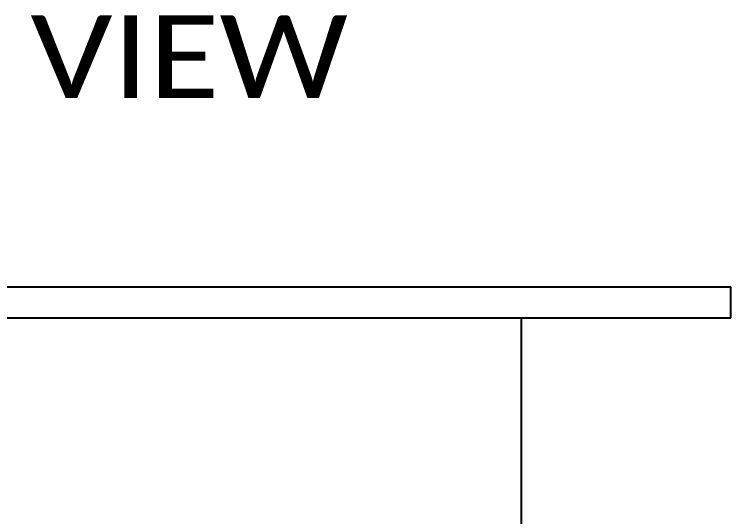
# Model space of a CAD drawing. Header units: millimetres. Extents: x 750 to 8479, y 2174 to 4333.
# Drawn here: x 6464.2 to 6695.4, y 3101.9 to 3264 of the extents above; entities that cross this region are included whole.
import ezdxf
from ezdxf.enums import TextEntityAlignment as Align

# ---------------------------------------------------------------- set-up
doc = ezdxf.new("R2010")
doc.units = ezdxf.units.MM
doc.header["$LTSCALE"] = 153.67
doc.layers.get('0').update_dxf_attribs({"linetype": 'CONTINUOUS'})
doc.layers.add('02___PRT_ALL_AXES', color=7, linetype='CONTINUOUS')
doc.styles.get("Standard").update_dxf_attribs({"font": 'calibri.ttf'})

msp = doc.modelspace()

# ---------------------------------------------------------------- linework, layer by layer
at = {"layer": '02___PRT_ALL_AXES', "linetype": 'Continuous'}
for p, q in [((6205.39111, 3176.06591), (6695.39111, 3176.06591)), ((6695.39111, 3166.06591), (6695.39111, 3176.06591)), ((6205.39111, 3166.06591), (6695.39111, 3166.06591)), ((6627.89111, 3098.56591), (6627.89111, 3166.06591))]:
    msp.add_line(p, q, dxfattribs=at)

# ---------------------------------------------------------------- texts
at = {"linetype": 'Continuous', "width": 1.109888}
msp.add_text('FRONT VIEW', height=26.666667, dxfattribs=at).set_placement((6328.47702, 3236.99158), (6571.90114, 3236.99158), align=Align.FIT)

doc.saveas('drawing.dxf')
